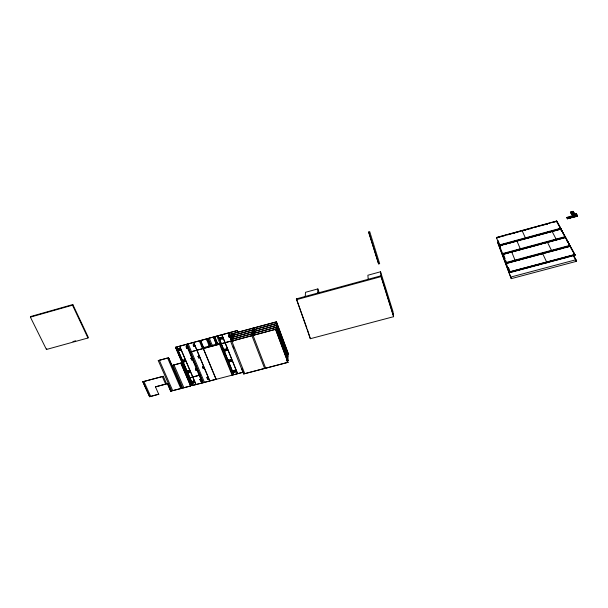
<?xml version="1.0" encoding="UTF-8"?>
<svg xmlns="http://www.w3.org/2000/svg" width="608" height="608" viewBox="0 0 608 608"><rect width="100%" height="100%" fill="white"/><g stroke="black" fill="none" stroke-linecap="round" stroke-linejoin="round"><path stroke-width="0.91" d="M317.733 293.056L317.847 288.922L305.482 292.304L305.262 296.461M368.205 279.292L367.886 275.234L380.547 271.768L392.981 311.539L393.604 316.692L310.331 338.709L307.511 329.848M310.331 338.709L296.392 298.878L380.973 275.804L393.498 315.826M230.637 341.407L243.626 373.958L287.956 362.398L275.606 329.3L230.637 341.407L275.606 329.3M286.338 360.863L288.124 360.286L275.812 327.4L230.994 339.53L275.812 327.4M288.276 358.31L276.009 325.508L231.352 337.615L276.009 325.508M288.428 356.341L276.214 323.631L231.709 335.707L276.214 323.631M276.397 321.875L232.066 333.815L276.397 321.875L288.572 354.51L276.412 321.761M287.964 362.277L265.696 368.205L253.034 335.35M253.582 331.641L254.258 333.404M243.626 373.958L265.704 368.144M236.474 371.655L235.342 371.952L234.749 370.28L235.623 370.052L236.238 371.579L235.364 371.807M235.342 371.952L234.749 370.28M232.963 372.575L234.095 372.278L233.502 370.606C231.025 370.302 234.718 374.748 232.628 370.834M234.095 372.278L233.502 370.606M233.784 348.528L233.16 346.955M175.537 347.312L237.348 330.539L175.537 347.312L191.991 385.639L243.641 372.149M231.283 359.495L230.402 359.723L231.025 361.274L232.165 360.97M231.025 361.274L230.424 359.586M228.638 361.904L229.778 361.6L229.178 359.913C226.685 359.609 230.409 364.093 228.304 360.141M229.778 361.6L229.178 359.913M230.014 336.847L229.414 335.122L228.524 335.358L229.132 337.083L230.288 336.771M229.474 332.766L232.051 339.363M226.944 348.749L226.062 348.984L226.693 350.55L227.84 350.246M229.132 337.083L228.524 335.358M226.693 350.55L226.092 348.848M224.299 351.188L225.439 350.884L224.838 349.182C222.323 348.878 226.085 353.4 223.957 349.41M225.439 350.884L224.838 349.182M203.33 348.551L216.121 379.339L203.011 347.768L219.214 343.421L232.112 375.166L243.094 372.18M222.277 337.174L221.388 337.41L222.026 338.99L223.182 338.686M222.026 338.99L221.418 337.273M219.617 339.644L220.765 339.332L220.157 337.615C217.626 337.311 221.426 341.878 219.268 337.85M220.765 339.332L220.157 337.615M214.639 337.516C222.323 355.817 209.068 325.029 216.106 343.733L217.52 343.353L215.141 337.516L213.727 337.896M216.106 343.733L213.758 337.759M207.754 377.492L206.887 377.72L208.012 377.424M208.65 378.944C205.99 379.483 210.087 379.027 207.784 377.348M216.144 379.225L203.338 382.675L187.089 344.151M231.595 340.875L211.424 346.385L208.187 338.512M209.935 345.39L209.053 345.625L210.467 345.245L208.073 339.416L209.038 338.816M201.484 380.813L200.876 379.156L200.017 379.384L200.625 381.041L201.742 380.745M203.308 366.89L202.441 367.118L203.566 366.822M204.212 368.349C201.544 368.912 205.656 368.433 203.338 366.746M200.625 381.041L200.017 379.384M207.541 339.56L206.659 339.804L208.073 339.416M192.204 383.245L193.321 382.949L192.706 381.3C190.22 381.011 193.998 385.381 191.847 381.52M193.952 381.11L193.093 381.33L194.21 381.041M201.012 341.324L203.429 347.13C201.962 349 201.826 344.143 200.518 341.324L199.606 341.704L201.104 340.951M194.856 382.546C192.212 383.086 196.285 382.637 193.982 380.965M197.015 370.249L196.399 368.577L195.533 368.805L196.148 370.477L197.273 370.181M193.321 382.949L192.706 381.3M198.846 356.242L197.972 356.478L199.105 356.174M191.991 385.639L175.568 347.206M199.758 357.724C197.076 358.294 201.21 357.8 198.877 356.106M196.148 370.477L195.533 368.805M172.915 365.248L182.78 388.048L190.661 385.989L180.88 363.075L172.915 365.248L180.88 363.075M201.985 340.716L201.073 341.088M191.786 384.4L176.001 347.632M189.438 370.553L188.579 370.781L189.696 370.485M190.35 372.012C187.697 372.56 191.794 372.088 189.476 370.409M192.523 359.647L191.908 357.96L191.034 358.196L191.649 359.883L192.782 359.579M187.332 370.979C189.506 374.87 185.691 370.47 188.191 370.751L188.807 372.415L187.69 372.712M191.649 359.883L191.034 358.196M194.036 344.774L193.154 345.01L194.294 344.706M194.955 346.271C192.265 346.864 196.422 346.34 194.066 344.637M188.807 372.415L188.191 370.751M182.05 388.238L168.492 357.785L181.708 388.33M182.78 388.048L190.684 385.875M180.827 388.558L171.638 390.906L158.255 360.574L167.603 358.021L180.827 388.558L171.638 390.906M185.835 361.433C183.175 361.996 187.287 361.502 184.954 359.814L184.042 360.187L185.174 359.89M187.69 348.224L187.059 346.522L186.185 346.758L186.816 348.46L187.948 348.156M183.16 362.14L184.323 361.699L183.662 360.156C181.138 359.883 184.992 364.321 182.795 360.392M184.285 361.844L183.662 360.156M186.816 348.46L186.185 346.758M171.023 391.012L170.65 391.218L171.023 391.012L167.717 383.519L167.337 383.724L167.717 383.519M180.964 350.033C178.296 350.618 182.43 350.094 180.074 348.407L179.162 348.779L180.295 348.475M178.273 350.755L179.444 350.314L178.782 348.756C176.236 348.475 180.128 352.952 177.908 348.984M179.406 350.451L178.782 348.756M166.638 383.861L155.382 386.87L166.615 383.914L163.301 376.306L142.842 381.725L149.606 396.712L158.764 394.212L149.606 396.712M163.301 376.306L142.827 381.778M167.603 358.021L158.24 360.635M87.97 337.995L88.282 337.326L72.823 304.547L30.788 316.487L30.4 317.14L46.436 349.478L87.97 337.995L72.489 305.193L72.823 304.547M46.436 349.478L46.793 348.794M30.4 317.14L72.489 305.193M368.638 231.914L369.702 231.61L379.658 263.69L378.609 263.978L368.668 232.104L378.609 263.781M72.945 341.559L75.65 340.814M570.608 212.435L573.526 217.223L570.608 212.435L570.517 212.025L571.558 211.736L574.492 216.965L571.558 211.736M572.151 211.569L573.192 211.288L576.057 216.091L576.141 216.509L576.042 216.114L575.001 216.38L575.092 216.798L572.151 211.569L575.183 216.775M572.326 211.964L575.092 216.798M577.509 215.688L576.46 215.977L576.551 216.402L575.29 214.016L576.338 213.735L577.6 216.114L576.794 214.791M569.749 216.562L570.471 218.067L569.749 216.562L570.798 216.273L571.52 217.778L570.798 216.273M566.823 217.482L567.872 217.193L568.526 218.599L568.434 218.181L567.386 218.47L567.477 218.888L566.823 217.482L567.492 218.865M569.947 217.77L568.898 218.052L568.989 218.477L568.328 217.071L569.377 216.782L570.038 218.188L569.377 216.782L569.377 217.223M572.987 217.398L572.979 216.95L571.93 217.238L572.022 217.656L571.353 216.258L572.402 215.969L573.07 217.368L572.493 216.387M569.468 217.2L569.947 218.211M496.417 237.492L556.662 220.978L575.054 255.261L509.778 272.65L496.417 237.492L496.561 238.085L497.078 237.941M496.462 237.675L556.715 221.19L574.955 254.828L509.671 272.247M496.538 237.88L501.091 236.649M502.907 236.132L505.643 235.402M507.452 234.886L512.004 233.639M513.821 233.145L521.102 231.162M522.918 230.652L532.152 228.137M533.976 227.62L536.72 226.883M540.368 225.872L547.679 223.881M554.07 222.118L556.814 221.38M571.429 217.36L570.38 217.649L570.471 218.067M574.4 216.547L573.352 216.828L573.435 217.254M530.389 228.813L530.206 228.426M539.022 226.45L538.84 226.062M296.339 299.721L381.064 276.625L380.547 271.768M560.614 228.258L499.274 244.971L499.601 245.814L561.062 229.079M499.457 245.488L560.857 228.76L499.48 245.579M499.563 245.799L502.17 245.077M503.91 244.614L506.517 243.899M507.733 243.565L519.946 240.236M521.77 239.75L560.986 229.064L561.085 229.49M499.647 246.004L500.171 245.875M560.857 229.072L560.766 228.654L499.404 245.366L499.753 246.415L500.27 246.278M565.166 236.641L502.573 253.589L502.907 254.471M565.326 237.074L502.702 254L502.976 254.858M508.189 252.996L502.869 254.44L565.63 237.5M509.968 252.518L512.628 251.796M514.398 251.317L521.687 249.348M523.518 248.854L541.796 243.907M543.62 243.413L564.642 237.728M567.082 241.467L567.72 241.741M217.345 336.49L218.234 336.247M567.477 242.182L568.123 242.47L568.009 242.052M217.314 336.627L218.204 336.384M177.604 349.197L178.737 348.893M186.147 346.894L187.287 346.59M218.979 338.063L220.126 337.752M221.388 337.41L222.543 337.098M228.494 335.502L229.649 335.19M178.577 350.55L179.444 350.314M186.854 348.323L187.728 348.088M219.914 339.431L220.795 339.196M222.057 338.854L222.946 338.618L222.308 337.037M229.155 336.946L230.044 336.71M569.901 245.374L506 262.557L506.35 263.477L570.388 246.27M518.525 259.593L519.05 259.464M531.065 256.226L531.597 256.09M544.213 252.692L544.753 252.556M556.875 249.288L557.414 249.151M570.068 245.814L506.13 262.975L506.411 263.864M506.198 263.112L570.16 245.921M506.312 263.439L543.24 253.513M544.426 253.133L547.398 252.396M549.229 251.91L562.978 248.208M564.809 247.722L570.304 246.24L570.403 246.673M216.136 343.596L217.018 343.353M211.432 346.324L190.395 351.964L231.77 340.928M508.524 267.809L507.87 267.52M508.721 268.174L508.166 268.303L508.828 268.584M574.834 254.463L509.565 271.89L574.925 254.653M509.686 272.422L574.925 255.01M182.499 360.605L183.624 360.301M190.996 358.332L192.128 358.036M223.66 349.623L224.808 349.319M226.062 348.984L227.21 348.68M183.456 361.935L184.323 361.699M191.687 359.738L192.561 359.51M224.588 350.976L225.469 350.74M226.723 350.406L227.605 350.17L226.974 348.612M510.872 277.043L576.012 259.722L576.361 261.356L511.267 278.646L497.595 242.197L511.267 278.646M187.036 371.192L188.161 370.895M195.495 368.95L196.627 368.653M228.015 360.354L229.155 360.058M230.402 359.723L231.542 359.427M187.986 372.499L188.845 372.271M196.179 370.333L197.045 370.105M228.927 361.692L229.801 361.456M231.055 361.129L231.929 360.901L231.306 359.351M191.558 381.733L192.675 381.444M199.979 379.529L201.104 379.232M232.347 371.047L233.48 370.751M234.726 370.424L235.858 370.128M192.493 383.032L193.352 382.804M200.655 380.897L201.514 380.669M233.252 372.362L234.126 372.134M286.345 360.749L288.124 360.286M192.022 385.525L203.353 382.622M576.726 214.814L577.509 216.136M575.29 214.016L576.635 216.372M573.192 211.713L576.141 216.509M572.029 212.96L574.4 216.988M570.517 212.025L573.367 216.843M572.386 215.984L572.979 216.95L571.953 217.254L571.353 216.258M568.328 217.071L568.913 218.067M567.857 217.216L568.526 218.599M556.799 221.57L575.054 255.261L556.662 220.978M560.249 228.821L561.154 230.508M573.336 254.752L576.012 259.722M573.686 256.371L576.361 261.356M554.253 260.528L554.268 260.338M552.284 260.604L552.376 261.03M525.654 229.915L525.654 230.113M143.883 381.391L150.655 396.332M142.842 381.725L149.621 396.652M155.42 386.749L158.734 394.334M167.679 383.633L170.992 391.126M167.375 383.61L170.65 391.218M162.29 376.527L165.627 384.066M159.311 360.24L172.68 390.579M168.492 357.785L181.739 388.208M173.972 364.914L183.844 387.661M180.85 363.189L190.661 385.989M179.2 348.642L179.831 350.337M184.08 360.05L184.703 361.73M188.609 370.637L189.225 372.309M193.124 381.186L193.739 382.842M186.048 344.379L202.335 382.827M188.161 343.809L204.402 382.288M193.192 344.873L193.815 346.583M198.003 356.334L198.618 358.028M202.472 366.974L203.08 368.653M206.918 377.576L207.526 379.232M513.304 241.581L513.479 242.007M516.884 250.162L517.074 250.602M520.615 259.084L520.805 259.548M200.754 341.392L203.163 347.206M199.644 341.559L202.023 347.51M511.564 242.052L511.738 242.486M515.113 250.64L515.288 251.089M518.799 259.57L518.989 260.034M207.153 338.686L210.391 346.552M206.69 339.659L209.053 345.625M209.274 338.116L212.504 345.99M207.807 339.492L210.201 345.314M509.823 242.531L509.998 242.957M513.334 251.119L513.517 251.568M516.982 260.057L517.172 260.52M216.927 336.156L232.697 375.007M214.875 337.584L217.254 343.421M241.748 368.448L242.364 369.976M241.726 368.592L242.341 370.12M232.081 333.762L232.758 335.555M230.569 332.371L233.183 338.945M231.724 335.654L232.408 337.448M232.127 339.12L233.176 341.742M231.777 339.781L229.079 333.754L231.861 340.723M231.77 341.05L244.75 373.548M228.433 332.948L231.694 341.286M233.191 333.404L233.882 335.145M232.841 335.297L233.533 337.037M237.348 330.539L238.017 332.394M252.768 329.939L253.445 331.687M253.992 335.251L253.316 333.435L253.984 335.312M252.48 331.824L253.506 334.468M252.198 333.731L252.882 335.494M251.91 335.654L264.602 368.372M254.159 327.758L254.813 329.62M254.547 331.451L253.878 329.635L254.539 331.504M253.05 328.054L253.726 329.81M498.02 240.396L500.224 246.164M502.9 253.126L503.888 255.717M504.116 256.15L505.104 258.742M505.856 260.847L506.852 263.439M509.018 268.949L509.93 271.32M275.599 329.414L287.956 362.398M275.796 327.514L288.116 360.4M296.392 298.878L306.873 328.084M317.847 288.922L319.071 292.463M381.064 276.625L393.604 316.692M499.67 246.012L499.761 246.4M499.913 246.711L500.019 247.129M509.58 272.004L509.785 272.673M515.265 260.771L511.647 251.818M505.499 235.197L505.598 235.608M519.46 269.633L519.566 270.066M518.35 269.929L518.457 270.362M516.884 240.836L520.539 249.417M514.049 232.856L514.148 233.267M527.607 267.444L527.714 267.885M519.908 249.341L520.015 249.766M522.112 230.645L525.624 238.458M528.717 267.148L528.823 267.588M522.629 230.5L522.728 230.911M536.902 264.974L537.001 265.415M538.019 264.678L538.027 265.141M547.344 262.185L547.443 262.626M546.782 262.337L542.587 253.43M546.227 262.489L546.326 262.922M551.752 250.967L547.39 242.151M556.708 259.692L556.806 260.133M547.496 223.691L547.588 224.101M555.583 259.988L555.682 260.429M556.396 239.712L552.018 231.268M555.765 239.651L555.856 240.054M566.101 257.184L566.2 257.625M564.969 257.48L565.068 257.929M565.554 237.477L565.645 237.91M565.326 237.052L565.432 237.515M570.061 245.792L570.175 246.263M200.154 375.045L188.754 378.1L200.154 375.045M576.422 214.153L576.323 213.75L576.422 214.153M565.417 237.173L502.786 254.22L565.417 237.173M177.004 347.791L192.782 384.598L177.004 347.791M179.96 346.993L195.692 383.838L179.96 346.993M186.952 345.108L202.578 382.037L186.952 345.108M193.967 343.224L209.479 380.236L193.967 343.224M218.401 336.634L233.518 373.95L218.401 336.634M222.232 335.601L237.295 372.962L222.232 335.601"/></g></svg>
